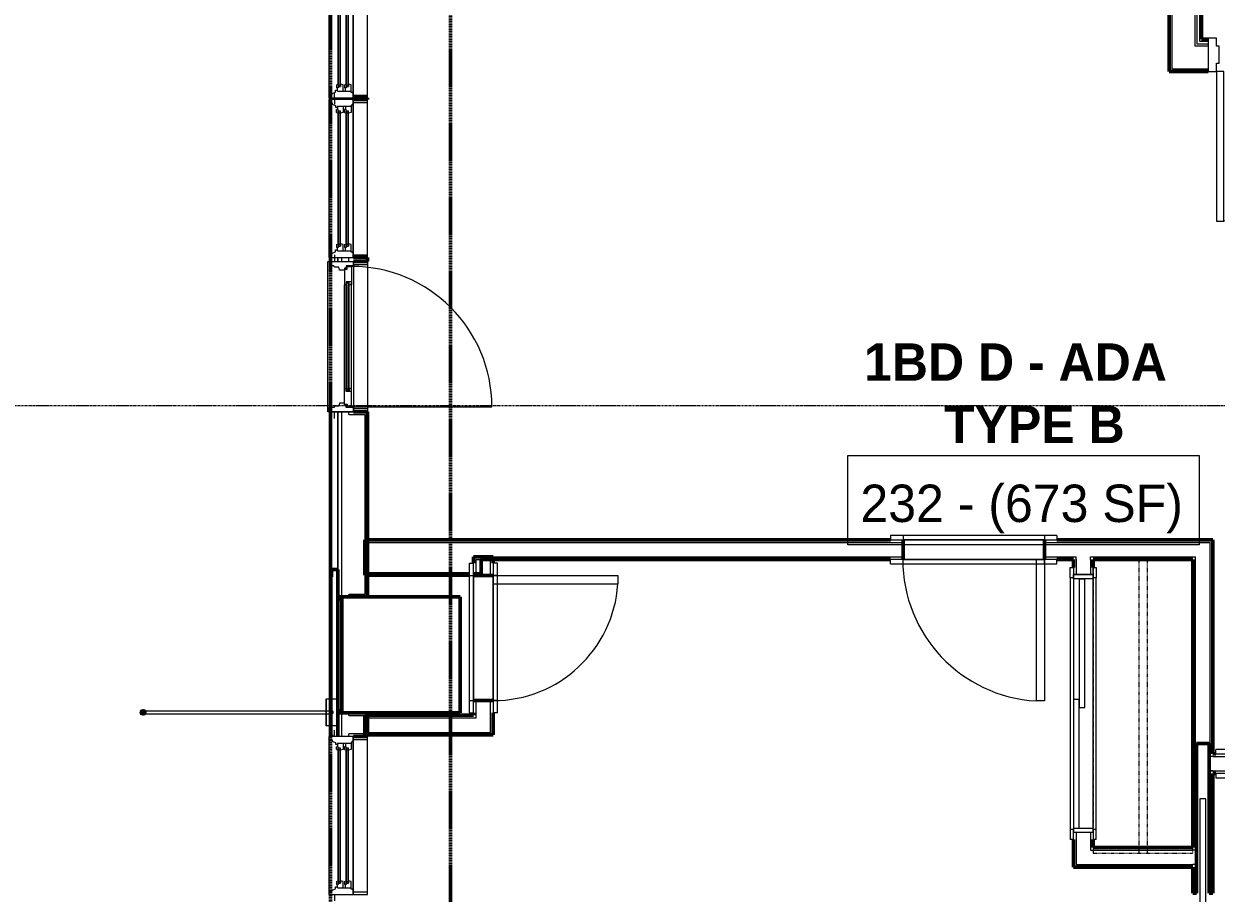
# Model space of a CAD drawing. Header units: inches. Extents: x -4218 to -1830, y 9767 to 12426.
# Drawn here: x -3934.5 to -3647.6, y 11164.9 to 11374 of the extents above; entities that cross this region are included whole.
import ezdxf

# ---------------------------------------------------------------- set-up
doc = ezdxf.new("R2010")
doc.units = ezdxf.units.IN
doc.header["$MEASUREMENT"] = 0
for name, pattern in [('Dash', [0.25, 0.125, -0.125]), ('Dash 1_16_', [0.125, 0.0625, -0.0625]), ('Grid Line 1_2_', [0.875, 0.5, -0.125, 0.125, -0.125])]:
    doc.linetypes.add(name, pattern=pattern)
for name, color, linetype, lineweight in [('0-1', 7, 'Continuous', 5), ('0-2', 10, 'Continuous', 9), ('A-AREA-IDEN', 2, 'Continuous', 9), ('A-DOOR-1', 10, 'Continuous', 9), ('A-DOOR-2', 50, 'Continuous', 20), ('A-DOOR-5', 31, 'Continuous', 9), ('A-DOOR-6', 31, 'Continuous', 20), ('A-DOOR-FRAM', 31, 'Continuous', 9), ('A-DOOR-FRAM-1', 10, 'Continuous', 9), ('A-DOOR-FRAM-3', 50, 'Continuous', 20), ('A-DOOR-FRAM-4', 31, 'Continuous', 20), ('A-DOOR-GLAZ', 31, 'Continuous', 9), ('A-GENM', 5, 'Continuous', 9), ('A-GENM-6', 5, 'Continuous', 50), ('A-GLAZ-1', 151, 'Continuous', 9), ('A-GLAZ-2', 151, 'Continuous', 20), ('A-GLAZ-3', 151, 'Continuous', 50), ('A-WALL', 113, 'Continuous', 13), ('A-WALL-1', 7, 'Continuous', 50), ('A-WALL-2', 250, 'Continuous', 13), ('A-WALL-3', 10, 'Continuous', 9), ('A-WALL-4', 252, 'Continuous', 9), ('A-WALL-5', 253, 'Continuous', 9), ('A-WALL-7', 113, 'Continuous', 9), ('A-WALL-8', 113, 'Continuous', 50), ('C-PROP-LINE-1', 91, 'Dash 1_16_', 50), ('I-WALL-1', 7, 'Continuous', 50), ('I-WALL-4', 253, 'Continuous', 9), ('Q-CASE-HDLN-1', 10, 'Dash', 9), ('Q-CASE-HDLN-2', 252, 'Dash', 9), ('Q-CASE-HDLN-3', 253, 'Dash', 9), ('S-GRID-1', 1, 'Grid Line 1_2_', 9)]:
    doc.layers.add(name, color=color, linetype=linetype, lineweight=lineweight)
doc.styles.add('Century Gothic', font='ufonts.com_century-gothic.ttf', dxfattribs={"height": 9})
doc.styles.add('Century Gothic_B', font='GOTHICB.TTF', dxfattribs={"height": 9})

# ---------------------------------------------------------------- blocks, each defined once
blk = doc.blocks.new('SWING - SINGLE - FLUSH - 2-10 x 6-8 - PRIVACY-3199405-BACKGROUND - RCP - 2ND FLOOR')
at = {"layer": 'A-DOOR-1'}
blk.add_arc((17, -2.38), 34.07, 180, 266.6343, dxfattribs=at)
at = {"layer": 'A-DOOR-2'}
for p, q in [((15, -2.38), (15, -36.38)), ((17, -2.38), (15, -2.38)), ((17, -2.38), (17, -36.38)), ((17, -36.38), (15, -36.38))]:
    blk.add_line(p, q, dxfattribs=at)
at = {"layer": 'A-DOOR-FRAM-1'}
for p, q in [((-17, 3.37), (-20, 3.37)), ((-20, 3.37), (-20, 2.37)), ((-17, 3.37), (-17, 2.37)), ((17, 3.37), (-17, 3.37)), ((20, 3.37), (17, 3.37)), ((17, 3.37), (17, 2.37)), ((20, 3.37), (20, 2.37)), ((-20, 2.37), (-17, 2.37)), ((-17, 2.37), (17, 2.37)), ((17, 2.37), (20, 2.37)), ((-17, -2.38), (-20, -2.38)), ((-20, -3.38), (-20, -2.38)), ((-17, -3.38), (-17, -2.38)), ((17, -2.38), (-17, -2.38)), ((20, -2.38), (17, -2.38)), ((17, -3.38), (17, -2.38)), ((20, -3.38), (20, -2.38)), ((-20, -3.38), (-17, -3.38)), ((-17, -3.38), (17, -3.38)), ((17, -3.38), (20, -3.38))]:
    blk.add_line(p, q, dxfattribs=at)
blk = doc.blocks.new('SWING - SINGLE - FLUSH - 2-10 x 6-8 - PRIVACY-3199407-BACKGROUND - RCP - 2ND FLOOR')
at = {"layer": 'A-DOOR-1'}
blk.add_arc((17, 2.37), 34.07, 93.3657, 180, dxfattribs=at)
at = {"layer": 'A-DOOR-2'}
for p, q in [((15, 2.37), (15, 36.38)), ((17, 36.38), (15, 36.38)), ((17, 2.37), (17, 36.38)), ((17, 2.37), (15, 2.37))]:
    blk.add_line(p, q, dxfattribs=at)
at = {"layer": 'A-DOOR-FRAM-1'}
for p, q in [((-17, 3.37), (-20, 3.37)), ((-20, 2.37), (-20, 3.37)), ((17, 3.37), (-17, 3.37)), ((-17, 2.37), (-17, 3.37)), ((20, 3.37), (17, 3.37)), ((17, 2.37), (17, 3.37)), ((20, 2.37), (20, 3.37)), ((-20, 2.37), (-17, 2.37)), ((-17, 2.37), (17, 2.37)), ((17, 2.37), (20, 2.37)), ((-17, -2.38), (-20, -2.38)), ((-20, -2.38), (-20, -3.38)), ((17, -2.38), (-17, -2.38)), ((-17, -2.38), (-17, -3.38)), ((20, -2.38), (17, -2.38)), ((17, -2.38), (17, -3.38)), ((20, -2.38), (20, -3.38)), ((-20, -3.38), (-17, -3.38)), ((-17, -3.38), (17, -3.38)), ((17, -3.38), (20, -3.38))]:
    blk.add_line(p, q, dxfattribs=at)
blk = doc.blocks.new('SLIDING - FLUSH - 5-0 x 6-8-3203585-BACKGROUND - RCP - 2ND FLOOR')
at = {"layer": 'A-DOOR-1'}
for p, q in [((-32.75, 2.25), (-32.75, 3)), ((-30.25, 3), (-32.75, 3)), ((30.25, 3), (-30.25, 3)), ((-30.25, 3), (-30.25, 2.25)), ((30.25, 2.25), (30.25, 3)), ((30.25, 3), (32.75, 3)), ((32.75, 3), (32.75, 2.25)), ((-32.75, 2.25), (-30.25, 2.25)), ((1, 2.25), (-30, 2.25)), ((-30, 2.25), (-30, 0.88)), ((-30, 0.88), (1, 0.88)), ((30, 0.88), (-1, 0.88)), ((-1, 0.88), (-1, -0.5)), ((1, 2.25), (1, 0.88)), ((30, 0.88), (30, -0.5)), ((32.75, 2.25), (30.25, 2.25)), ((-32.75, -3.25), (-32.75, -2.5)), ((-30.25, -2.5), (-32.75, -2.5)), ((-30.25, -2.5), (-30.25, -3.25)), ((-1, -0.5), (30, -0.5)), ((30.25, -2.5), (32.75, -2.5)), ((30.25, -3.25), (30.25, -2.5)), ((32.75, -2.5), (32.75, -3.25)), ((-32.75, -3.25), (-30.25, -3.25)), ((-30.25, -3.25), (30.25, -3.25)), ((32.75, -3.25), (30.25, -3.25))]:
    blk.add_line(p, q, dxfattribs=at)
at = {"layer": 'A-DOOR-FRAM-1'}
for p, q in [((-30, 2.25), (-31, 2.25)), ((-31, -2.5), (-31, 2.25)), ((-30, 2.25), (-30, -2.5)), ((30, 2.25), (1, 2.25)), ((30, -2.5), (30, 2.25)), ((30, 2.25), (31, 2.25)), ((31, 2.25), (31, -2.5)), ((-31, -2.5), (-30, -2.5)), ((-30, -2.5), (30, -2.5)), ((31, -2.5), (30, -2.5))]:
    blk.add_line(p, q, dxfattribs=at)
blk = doc.blocks.new('OD_CW_Closet - OD_CW_Closet-1912361-BACKGROUND - RCP - 2ND FLOOR')
at = {"layer": 'Q-CASE-HDLN-1'}
for p, q in [((0.74, 13), (69.99, 13)), ((0.74, 11), (69.99, 11)), ((5.36, 0), (65.36, 0))]:
    blk.add_line(p, q, dxfattribs=at)
at = {"layer": 'Q-CASE-HDLN-2'}
for p, q in [((69.99, 24), (0.74, 24)), ((0.74, 24), (0.74, 0)), ((71.4, 0), (71.4, 24)), ((69.99, 13), (71.4, 13)), ((69.99, 11), (71.4, 11)), ((0.74, 0), (2.61, 0)), ((68.11, 0), (69.99, 0))]:
    blk.add_line(p, q, dxfattribs=at)
at = {"layer": 'Q-CASE-HDLN-3'}
for p, q in [((71.4, 24), (69.99, 24)), ((2.61, 0), (4.36, 0)), ((66.36, 0), (68.11, 0)), ((69.99, 0), (71.4, 0))]:
    blk.add_line(p, q, dxfattribs=at)
blk = doc.blocks.new('POCKET - FLUSH - 2-10 x 6-8-2882529-BACKGROUND - RCP - 2ND FLOOR')
at = {"layer": 'A-DOOR-2'}
for p, q in [((-39.67, 0.75), (-39.67, -0.75)), ((-5.67, 0.75), (-39.67, 0.75)), ((-5.67, -0.75), (-5.67, 0.75)), ((-39.67, -0.75), (-5.67, -0.75))]:
    blk.add_line(p, q, dxfattribs=at)
blk = doc.blocks.new('SWING - SINGLE - FLUSH - 30_ x 80_ - MAGIC PAK DOOR - ACOUSTICAL SEAL-3199411-BACKGROUND - RCP - 2ND FLOOR')
at = {"layer": 'A-DOOR-1'}
blk.add_arc((15, -2.375), 30.067, 180, 266.18593, dxfattribs=at)
at = {"layer": 'A-DOOR-2'}
for p, q in [((13, -2.375), (13, -32.375)), ((15, -2.375), (13, -2.375)), ((15, -2.375), (15, -32.375)), ((15, -32.375), (13, -32.375))]:
    blk.add_line(p, q, dxfattribs=at)
at = {"layer": 'A-DOOR-FRAM-1'}
for p, q in [((-15, 3.375), (-18, 3.375)), ((-18, 3.375), (-18, 2.375)), ((15, 3.375), (-15, 3.375)), ((-15, 3.375), (-15, 2.375)), ((18, 3.375), (15, 3.375)), ((15, 3.375), (15, 2.375)), ((18, 3.375), (18, 2.375)), ((-18, 2.375), (-15, 2.375)), ((-15, 2.375), (15, 2.375)), ((15, 2.375), (18, 2.375)), ((-15, -2.375), (-18, -2.375)), ((-18, -3.375), (-18, -2.375)), ((15, -2.375), (-15, -2.375)), ((-15, -3.375), (-15, -2.375)), ((18, -2.375), (15, -2.375)), ((15, -3.375), (15, -2.375)), ((18, -3.375), (18, -2.375)), ((-18, -3.375), (-15, -3.375)), ((-15, -3.375), (15, -3.375)), ((15, -3.375), (18, -3.375))]:
    blk.add_line(p, q, dxfattribs=at)
blk = doc.blocks.new('CTR - 1st Phase - Unit Layouts_rvt-1-BACKGROUND - RCP - 2ND FLOOR')
at = {"layer": 'A-WALL-1'}
for p, q in [((-3824.47, 11249.94), (-3725.96, 11249.94)), ((-3722.96, 11249.94), (-3722.96, 11245.19)), ((-3688.96, 11245.19), (-3688.96, 11249.94)), ((-3685.96, 11249.94), (-3648.46, 11249.94)), ((-3648.46, 11249.94), (-3648.46, 11249.31)), ((-3648.46, 11249.31), (-3648.46, 11245.19)), ((-3826.32, 11244.31), (-3826.32, 11245.81)), ((-3826.32, 11245.81), (-3825.7, 11245.81)), ((-3825.7, 11245.81), (-3822.2, 11245.81)), ((-3822.2, 11245.81), (-3821.57, 11245.81)), ((-3821.57, 11245.81), (-3821.57, 11244.31)), ((-3725.96, 11245.19), (-3824.47, 11245.19)), ((-3681.96, 11245.19), (-3685.96, 11245.19)), ((-3681.96, 11243.31), (-3681.96, 11245.19)), ((-3677.21, 11245.19), (-3677.21, 11243.31)), ((-3653.21, 11245.19), (-3677.21, 11245.19)), ((-3653.21, 11175.94), (-3653.21, 11245.19)), ((-3648.46, 11245.19), (-3648.46, 11198.45)), ((-3821.57, 11241.31), (-3826.32, 11241.31)), ((-3826.32, 11211.31), (-3821.57, 11211.31)), ((-3826.32, 11207.74), (-3826.32, 11208.31)), ((-3821.57, 11208.31), (-3821.57, 11207.74)), ((-3852.45, 11207.11), (-3852.45, 11207.74)), ((-3852.45, 11207.74), (-3826.32, 11207.74)), ((-3852.45, 11203.61), (-3852.45, 11207.11)), ((-3821.57, 11207.74), (-3821.57, 11203.61)), ((-3852.45, 11202.99), (-3852.45, 11203.61)), ((-3821.57, 11202.99), (-3852.45, 11202.99)), ((-3821.57, 11203.61), (-3821.57, 11202.99)), ((-3649.34, 11200.94), (-3652.34, 11200.94)), ((-3652.34, 11200.94), (-3652.34, 11164.94)), ((-3649.34, 11164.94), (-3649.34, 11200.94)), ((-3648.46, 11198.45), (-3647.72, 11198.45)), ((-3647.72, 11193.7), (-3648.46, 11193.7)), ((-3648.46, 11193.7), (-3648.46, 11164.94)), ((-3681.96, 11171.19), (-3681.96, 11177.81)), ((-3677.21, 11177.81), (-3677.21, 11175.94)), ((-3677.21, 11175.94), (-3653.21, 11175.94)), ((-3681.34, 11171.19), (-3681.96, 11171.19)), ((-3677.21, 11171.19), (-3681.34, 11171.19)), ((-3653.21, 11171.19), (-3677.21, 11171.19)), ((-3653.21, 11164.94), (-3653.21, 11171.19)), ((-3652.34, 11164.94), (-3653.21, 11164.94)), ((-3648.46, 11164.94), (-3649.34, 11164.94))]:
    blk.add_line(p, q, dxfattribs=at)
at = {"layer": 'A-WALL-2'}
for p, q in [((-3852.47, 11249.31), (-3824.47, 11249.31)), ((-3824.47, 11249.31), (-3722.96, 11249.31)), ((-3688.96, 11249.31), (-3649.09, 11249.31)), ((-3649.09, 11245.81), (-3649.09, 11249.31)), ((-3824.47, 11245.81), (-3824.47, 11245.19)), ((-3824.47, 11245.19), (-3824.47, 11245.81)), ((-3824.47, 11245.81), (-3722.96, 11245.81)), ((-3688.96, 11245.81), (-3681.34, 11245.81)), ((-3681.34, 11245.19), (-3681.34, 11245.81)), ((-3677.84, 11245.19), (-3677.84, 11245.81)), ((-3677.84, 11245.81), (-3652.59, 11245.81)), ((-3652.59, 11245.19), (-3652.59, 11245.81)), ((-3649.09, 11245.19), (-3649.09, 11245.81)), ((-3825.7, 11245.19), (-3822.2, 11245.19)), ((-3825.7, 11241.31), (-3825.7, 11245.19)), ((-3822.2, 11241.31), (-3822.2, 11245.19)), ((-3681.34, 11245.19), (-3681.34, 11241.56)), ((-3677.84, 11245.19), (-3677.84, 11241.56)), ((-3652.59, 11175.31), (-3652.59, 11245.19)), ((-3649.09, 11197.83), (-3649.09, 11245.19)), ((-3852.47, 11242.06), (-3827.32, 11242.06)), ((-3826.32, 11242.06), (-3824.47, 11242.06)), ((-3825.7, 11207.74), (-3825.7, 11211.31)), ((-3822.2, 11207.74), (-3822.2, 11211.31)), ((-3851.82, 11203.61), (-3851.82, 11207.11)), ((-3851.82, 11207.11), (-3825.7, 11207.11)), ((-3825.7, 11207.11), (-3825.7, 11207.74)), ((-3822.2, 11207.11), (-3822.2, 11207.74)), ((-3822.2, 11203.61), (-3822.2, 11207.11)), ((-3851.82, 11203.61), (-3822.2, 11203.61)), ((-3648.46, 11197.83), (-3649.09, 11197.83)), ((-3648.46, 11197.83), (-3649.09, 11197.83)), ((-3648.46, 11197.83), (-3644.72, 11197.83)), ((-3648.46, 11194.33), (-3649.09, 11194.33)), ((-3649.09, 11164.94), (-3649.09, 11194.33)), ((-3649.09, 11194.33), (-3648.46, 11194.33)), ((-3648.46, 11194.33), (-3644.72, 11194.33)), ((-3681.34, 11179.56), (-3681.34, 11171.81)), ((-3677.84, 11179.56), (-3677.84, 11175.31)), ((-3677.84, 11175.31), (-3677.21, 11175.31)), ((-3677.21, 11175.31), (-3653.21, 11175.31)), ((-3652.59, 11175.31), (-3653.21, 11175.31)), ((-3681.34, 11171.81), (-3677.84, 11171.81)), ((-3677.84, 11171.81), (-3677.21, 11171.81)), ((-3677.21, 11171.81), (-3653.21, 11171.81)), ((-3652.59, 11171.81), (-3653.21, 11171.81)), ((-3652.59, 11164.94), (-3652.59, 11171.81))]:
    blk.add_line(p, q, dxfattribs=at)
at = {"layer": 'A-WALL-3'}
for p, q in [((-3688.96, 11249.94), (-3722.96, 11249.94)), ((-3722.96, 11245.19), (-3688.96, 11245.19)), ((-3826.32, 11241.31), (-3826.32, 11211.31)), ((-3821.57, 11211.31), (-3821.57, 11241.31))]:
    blk.add_line(p, q, dxfattribs=at)
at = {"layer": 'A-WALL-4'}
for p, q in [((-3722.96, 11249.94), (-3722.96, 11245.19)), ((-3688.96, 11249.94), (-3688.96, 11245.19)), ((-3821.57, 11241.31), (-3826.32, 11241.31)), ((-3821.57, 11211.31), (-3826.32, 11211.31)), ((-3652.34, 11164.94), (-3652.34, 11200.94)), ((-3652.34, 11200.94), (-3649.34, 11200.94)), ((-3649.34, 11200.94), (-3649.34, 11164.94))]:
    blk.add_line(p, q, dxfattribs=at)
at = {"layer": 'A-WALL-5'}
for p, q in [((-3677.21, 11241.56), (-3681.96, 11241.56)), ((-3677.21, 11179.56), (-3681.96, 11179.56))]:
    blk.add_line(p, q, dxfattribs=at)
at = {"layer": 'I-WALL-1'}
for p, q in [((-3852.47, 11241.44), (-3852.47, 11249.94)), ((-3852.47, 11249.94), (-3824.47, 11249.94)), ((-3824.47, 11245.19), (-3824.47, 11241.44)), ((-3827.32, 11241.44), (-3852.47, 11241.44)), ((-3824.47, 11241.44), (-3826.32, 11241.44))]:
    blk.add_line(p, q, dxfattribs=at)
at = {"layer": '0-2'}
blk.add_blockref('SWING - SINGLE - FLUSH - 2-10 x 6-8 - PRIVACY-3199405-BACKGROUND - RCP - 2ND FLOOR', (-3705.96, 11247.56), dxfattribs=at)
for name, p, rotation in [('SWING - SINGLE - FLUSH - 30_ x 80_ - MAGIC PAK DOOR - ACOUSTICAL SEAL-3199411-BACKGROUND - RCP - 2ND FLOOR', (-3823.95, 11226.31), 89.99999999999706), ('SLIDING - FLUSH - 5-0 x 6-8-3203585-BACKGROUND - RCP - 2ND FLOOR', (-3679.71, 11210.56), 90.00000000000375), ('OD_CW_Closet - OD_CW_Closet-1912361-BACKGROUND - RCP - 2ND FLOOR', (-3677.21, 11245.93), 270.0000000000016), ('SWING - SINGLE - FLUSH - 2-10 x 6-8 - PRIVACY-3199407-BACKGROUND - RCP - 2ND FLOOR', (-3627.72, 11196.08), 180), ('POCKET - FLUSH - 2-10 x 6-8-2882529-BACKGROUND - RCP - 2ND FLOOR', (-3650.84, 11147.94), 270)]:
    blk.add_blockref(name, p, dxfattribs=dict(at, rotation=rotation))
blk = doc.blocks.new('HOLLOW METAL - UNIT DOOR-2191978-BACKGROUND - RCP - 2ND FLOOR')
at = {"layer": 'A-DOOR-1'}
blk.add_arc((18, 4.125), 36, 90, 180, dxfattribs=at)
at = {"layer": 'A-DOOR-2'}
for p, q in [((18, 40.125), (16.25, 40.125)), ((16.25, 40.125), (16.25, 4.125)), ((18, 4.125), (18, 40.125)), ((16.25, 4.125), (18, 4.125))]:
    blk.add_line(p, q, dxfattribs=at)
at = {"layer": 'A-DOOR-FRAM-3'}
for p, q in [((-18, 4.125), (-20, 4.125)), ((-20, 4.125), (-20, -3.875)), ((-18, 2.1875), (-18, 4.125)), ((18, 4.125), (18, 2.1875)), ((20, 4.125), (18, 4.125)), ((20, -3.875), (20, 4.125)), ((-17.375, 2.1875), (-18, 2.1875)), ((-17.375, -1.9375), (-17.375, 2.1875)), ((18, 2.1875), (17.375, 2.1875)), ((17.375, 2.1875), (17.375, -1.9375)), ((-18, -3.875), (-18, -1.9375)), ((-18, -1.9375), (-17.375, -1.9375)), ((17.375, -1.9375), (18, -1.9375)), ((18, -1.9375), (18, -3.875)), ((-20, -3.875), (-18, -3.875)), ((18, -3.875), (20, -3.875))]:
    blk.add_line(p, q, dxfattribs=at)
blk = doc.blocks.new('CTR - 1st Phase - Common Walls_rvt-1-BACKGROUND - RCP - 2ND FLOOR')
at = {"layer": 'A-WALL-2'}
for p, q in [((-3658.27, 11426.61), (-3658.27, 11370.36)), ((-3652.77, 11426.61), (-3652.77, 11370.36)), ((-3652.27, 11426.61), (-3652.27, 11370.36)), ((-3651.65, 11426.61), (-3651.65, 11370.36)), ((-3658.27, 11370.36), (-3658.27, 11368.74)), ((-3652.77, 11370.36), (-3652.77, 11369.24)), ((-3652.77, 11369.24), (-3652.77, 11368.74)), ((-3652.27, 11370.36), (-3652.27, 11369.86)), ((-3652.27, 11369.86), (-3652.27, 11369.24)), ((-3652.27, 11369.24), (-3649.52, 11369.24)), ((-3651.65, 11370.36), (-3651.65, 11369.86)), ((-3651.65, 11369.86), (-3649.52, 11369.86)), ((-3658.27, 11368.74), (-3658.27, 11363.24)), ((-3652.77, 11368.74), (-3649.52, 11368.74)), ((-3658.27, 11363.24), (-3649.52, 11363.24))]:
    blk.add_line(p, q, dxfattribs=at)
at = {"layer": 'I-WALL-1'}
for p, q in [((-3658.9, 11370.36), (-3658.9, 11426.61)), ((-3651.15, 11426.61), (-3651.15, 11370.36)), ((-3658.9, 11363.24), (-3658.9, 11370.36)), ((-3651.15, 11370.36), (-3649.52, 11370.36)), ((-3658.9, 11362.61), (-3658.9, 11363.24)), ((-3649.52, 11362.61), (-3658.9, 11362.61))]:
    blk.add_line(p, q, dxfattribs=at)
at = {"layer": 'I-WALL-4'}
blk.add_line((-3649.52, 11370.36), (-3649.52, 11362.61), dxfattribs=at)
at = {"layer": '0-2', "rotation": 180}
blk.add_blockref('HOLLOW METAL - UNIT DOOR-2191978-BACKGROUND - RCP - 2ND FLOOR', (-3629.52, 11366.74), dxfattribs=at)
blk = doc.blocks.new('Basic Wall _ EXT - FIBER CEMENT - LARGE - ___-2505168-BACKGROUND - RCP - 2ND FLOOR')
at = {"layer": 'A-WALL-7'}
for p, q in [((-3861.05, 11356.22), (-3861.05, 11355.84)), ((-3861.05, 11356.22), (-3861.05, 11355.84)), ((-3861.02, 11356.22), (-3861.02, 11355.84)), ((-3861.02, 11356.22), (-3861.02, 11355.84)), ((-3859, 11356.22), (-3859, 11355.85)), ((-3859, 11356.22), (-3859, 11355.85)), ((-3858.97, 11355.84), (-3858.97, 11356.22)), ((-3858.97, 11356.22), (-3858.97, 11355.84)), ((-3861.05, 11317.82), (-3861.05, 11316.86)), ((-3861.05, 11317.82), (-3861.05, 11316.86)), ((-3861.02, 11317.82), (-3861.02, 11316.86)), ((-3861.02, 11317.82), (-3861.02, 11316.86)), ((-3859, 11317.8), (-3859, 11316.86)), ((-3859, 11317.8), (-3859, 11316.86)), ((-3858.97, 11316.86), (-3858.97, 11317.82)), ((-3858.97, 11317.82), (-3858.97, 11316.86)), ((-3861.05, 11280.74), (-3861.05, 11202.61)), ((-3861.05, 11280.74), (-3861.05, 11202.61)), ((-3861.02, 11280.74), (-3861.02, 11202.61)), ((-3861.02, 11280.74), (-3861.02, 11202.61)), ((-3859, 11280.74), (-3859, 11242.76)), ((-3859, 11280.74), (-3859, 11242.76)), ((-3858.97, 11242.76), (-3858.97, 11280.74)), ((-3858.97, 11280.74), (-3858.97, 11242.76)), ((-3859, 11242.76), (-3859, 11202.61)), ((-3859, 11242.76), (-3859, 11202.61)), ((-3858.97, 11236.19), (-3858.97, 11242.76)), ((-3858.97, 11242.76), (-3858.97, 11236.19)), ((-3858.97, 11236.19), (-3858.97, 11235.75)), ((-3858.97, 11235.75), (-3858.97, 11208.75)), ((-3858.97, 11208.75), (-3858.97, 11208.31)), ((-3858.97, 11202.61), (-3858.97, 11208.31)), ((-3858.97, 11208.31), (-3858.97, 11202.61))]:
    blk.add_line(p, q, dxfattribs=at)
blk = doc.blocks.new('Door-Inswing-Andersen-400_Series-Single - 3_ 0-1_8_ x custom height - 2ND FLOOR-2895725-BACKGROUND - RCP - 2ND FLOOR')
at = {"layer": 'A-DOOR-5'}
blk.add_line((16.87, 0.66), (16.87, 34.41), dxfattribs=at)
blk.add_arc((16.87, 0.66), 33.75, 90, 180, dxfattribs=at)
at = {"layer": 'A-DOOR-6'}
for p, q in [((-16.87, -0.41), (-16.87, 0.66)), ((-16.87, 0.66), (-12.44, 0.66)), ((-13.19, 0.66), (-13.19, -0.66)), ((-13.19, 0.66), (-13.19, 0.59)), ((-13.19, 0.59), (-12.67, 0.59)), ((-12.44, 0.09), (-13.19, 0.09)), ((-12.67, 0.59), (-12.47, 0.34)), ((-12.47, 0.34), (-12.44, 0.16)), ((12.44, 0.66), (-12.44, 0.66)), ((-12.44, 0.16), (-12.44, 0.09)), ((16.87, 0.66), (12.44, 0.66)), ((12.47, 0.34), (12.44, 0.16)), ((12.44, 0.16), (12.44, 0.09)), ((12.44, 0.09), (13.19, 0.09)), ((12.67, 0.59), (12.47, 0.34)), ((13.19, 0.59), (12.67, 0.59)), ((13.19, 0.66), (13.19, -0.66)), ((13.19, 0.66), (13.19, 0.59)), ((16.87, -0.41), (16.87, 0.66)), ((-16.26, -0.42), (-16.87, -0.41)), ((-16.26, -1.06), (-16.26, -0.42)), ((-16.26, -1.06), (-12.44, -1.06)), ((-13.19, -0.66), (-12.44, -0.66)), ((-12.44, -0.75), (-12.47, -1.06)), ((-12.44, -0.66), (-12.44, -0.75)), ((12.44, -1.06), (-12.44, -1.06)), ((12.44, -0.66), (12.44, -0.75)), ((13.19, -0.66), (12.44, -0.66)), ((12.44, -0.75), (12.47, -1.06)), ((16.26, -1.06), (12.44, -1.06)), ((16.26, -0.42), (16.87, -0.41)), ((16.26, -1.06), (16.26, -0.42))]:
    blk.add_line(p, q, dxfattribs=at)
at = {"layer": 'A-DOOR-FRAM'}
for p, q in [((-17.94, 4.44), (-17.31, 4.44)), ((-17.94, 1.12), (-17.94, 4.44)), ((-17.31, 4.44), (-17.31, 1.12)), ((17.31, 4.44), (17.94, 4.44)), ((17.31, 1.12), (17.31, 4.44)), ((17.94, 4.44), (17.94, 1.12)), ((-17.31, 1.12), (-17.94, 1.12)), ((17.94, 1.12), (17.31, 1.12))]:
    blk.add_line(p, q, dxfattribs=at)
at = {"layer": 'A-DOOR-FRAM-4'}
for p, q in [((-18.06, -4.75), (-18.06, 1.12)), ((-18.06, 1.12), (-17.03, 1.12)), ((-17.69, 1.12), (-18.06, 1.12)), ((-18.06, 1.12), (18.06, 1.12)), ((-18.06, -5.09), (-18.06, 1.12)), ((-17.03, 1.12), (-17.03, -0.66)), ((17.03, 1.12), (17.03, -0.66)), ((18.06, 1.12), (17.03, 1.12)), ((18.06, -4.75), (18.06, 1.12)), ((18.06, 1.12), (18.06, -5.09)), ((-17.03, -0.66), (-16.45, -0.66)), ((-16, -2.23), (-16.69, -2.39)), ((-16.69, -2.39), (-16.69, -3.39)), ((-16.45, -0.66), (-16.45, -1.09)), ((-16.45, -1.09), (-16, -1.09)), ((-16, -1.09), (-16, -2.23)), ((16.45, -1.09), (16, -1.09)), ((16, -1.09), (16, -2.23)), ((16, -2.23), (16.69, -2.39)), ((16.45, -0.66), (16.45, -1.09)), ((17.03, -0.66), (16.45, -0.66)), ((16.69, -2.39), (16.69, -3.39)), ((-19.69, -3.44), (-18.06, -3.44)), ((-18.06, -4.75), (-17.03, -4.75)), ((18.06, -5.09), (-18.06, -5.09)), ((-16.69, -3.39), (-17.03, -3.63)), ((-17.03, -3.63), (-17.03, -4.75)), ((16.69, -3.39), (17.03, -3.63)), ((17.03, -3.63), (17.03, -4.75)), ((18.06, -4.75), (17.03, -4.75)), ((19.69, -3.44), (18.06, -3.44))]:
    blk.add_line(p, q, dxfattribs=at)
at = {"layer": 'A-DOOR-GLAZ'}
for p, q in [((12.44, 0.09), (-12.44, 0.09)), ((-13.19, -0.06), (-12.44, -0.06)), ((-12.44, -0.5), (-13.19, -0.5)), ((-12.98, -0.5), (-12.98, -0.06)), ((12.44, -0.06), (-12.44, -0.06)), ((12.44, -0.5), (-12.44, -0.5)), ((12.44, -0.66), (-12.44, -0.66)), ((13.19, -0.06), (12.44, -0.06)), ((12.44, -0.5), (13.19, -0.5)), ((12.98, -0.5), (12.98, -0.06))]:
    blk.add_line(p, q, dxfattribs=at)
blk = doc.blocks.new('Window-Double_Hung-Andersen-400_Series-Tilt_Wash - DOUBLE HUNG - REVERSE COTTAGE - 2ND FLOOR-2888385-BACKGROUND - RCP - 2ND FLOOR')
at = {"layer": 'A-GLAZ-1'}
for p, q in [((-16.29, 2.5), (-15.7, 2.5)), ((-16.29, 2.12), (-15.7, 2.12)), ((-16.29, 0.56), (-15.7, 0.56)), ((-16.29, 0.19), (-15.7, 0.19)), ((-15.82, 2.5), (-15.82, 2.12)), ((-15.82, 0.56), (-15.82, 0.19)), ((-15.7, 2.62), (15.7, 2.62)), ((-15.7, 2.5), (15.7, 2.5)), ((-15.7, 2.12), (15.7, 2.12)), ((-15.7, 2), (15.7, 2)), ((-15.7, 0.69), (15.7, 0.69)), ((-15.7, 0.56), (15.7, 0.56)), ((-15.7, 0.19), (15.7, 0.19)), ((-15.7, 0.06), (15.7, 0.06)), ((16.29, 2.5), (15.7, 2.5)), ((16.29, 2.12), (15.7, 2.12)), ((16.29, 0.56), (15.7, 0.56)), ((16.29, 0.19), (15.7, 0.19)), ((15.82, 2.5), (15.82, 2.12)), ((15.82, 0.56), (15.82, 0.19)), ((-19.01, -2.44), (-19.01, -3.94)), ((-19.01, -2.44), (-18.95, -2.44)), ((18.95, -1.06), (-18.95, -1.06)), ((-18.95, -1.06), (-18.95, -4.44)), ((-18.32, -1.06), (-18.32, -4.44)), ((18.32, -1.06), (18.32, -4.44)), ((18.95, -4.44), (18.95, -1.06)), ((18.95, -2.44), (19.01, -2.44)), ((19.01, -3.94), (19.01, -2.44)), ((-19.01, -3.94), (-18.95, -3.94)), ((-18.95, -4.44), (18.95, -4.44)), ((18.95, -3.94), (19.01, -3.94))]:
    blk.add_line(p, q, dxfattribs=at)
at = {"layer": 'A-GLAZ-2'}
for p, q in [((-19.01, 3.44), (-20.51, 3.44)), ((19.01, 4.81), (-19.01, 4.81)), ((-19.01, 4.81), (-19.01, -1.06)), ((-18.2, 4.81), (-18.2, 4)), ((-18.2, 4), (-17.92, 4)), ((-17.92, 4), (-17.61, 3.19)), ((-17.61, 3.19), (-17.14, 3.19)), ((-17.14, 3.19), (-17.14, 2.75)), ((-15.86, 2.97), (-16.57, 2.97)), ((-16.57, 2.62), (-16.57, 2.97)), ((-15.86, 2.97), (-15.7, 2.62)), ((15.86, 2.97), (15.7, 2.62)), ((15.86, 2.97), (16.57, 2.97)), ((16.57, 2.62), (16.57, 2.97)), ((17.14, 3.19), (17.14, 2.75)), ((17.61, 3.19), (17.14, 3.19)), ((17.92, 4), (17.61, 3.19)), ((18.2, 4), (17.92, 4)), ((18.2, 4.81), (18.2, 4)), ((19.01, -1.06), (19.01, 4.81)), ((19.01, 3.44), (20.51, 3.44)), ((-17.42, 2.75), (-16.57, 2.75)), ((-17.42, 2.75), (-17.42, -0.56)), ((-17.42, 1.37), (-15.86, 1.37)), ((-17.42, 0.81), (-16.57, 0.81)), ((-15.7, 2.62), (-16.57, 2.62)), ((-15.86, 1.03), (-16.57, 1.03)), ((-16.57, 0.69), (-16.57, 1.03)), ((-15.7, 0.69), (-16.57, 0.69)), ((-16.29, 2.62), (-16.29, 2)), ((-15.7, 2), (-16.29, 2)), ((-16.29, 0.69), (-16.29, 0.06)), ((-15.7, 0.06), (-16.29, 0.06)), ((-15.86, 1.37), (-15.7, 2)), ((-15.86, 1.03), (-15.7, 0.69)), ((-15.86, -0.56), (-15.7, 0.06)), ((15.7, 2.62), (16.57, 2.62)), ((15.7, 2), (16.29, 2)), ((15.86, 1.37), (15.7, 2)), ((15.86, 1.03), (15.7, 0.69)), ((15.7, 0.69), (16.57, 0.69)), ((15.7, 0.06), (16.29, 0.06)), ((15.86, -0.56), (15.7, 0.06)), ((17.42, 1.37), (15.86, 1.37)), ((15.86, 1.03), (16.57, 1.03)), ((16.29, 2.62), (16.29, 2)), ((16.29, 0.69), (16.29, 0.06)), ((17.42, 2.75), (16.57, 2.75)), ((16.57, 0.69), (16.57, 1.03)), ((17.42, 0.81), (16.57, 0.81)), ((17.42, 2.75), (17.42, -0.56)), ((-19.01, -1.06), (19.01, -1.06)), ((-17.67, -0.78), (-18, -1.06)), ((-17.67, -0.78), (-17.67, -0.56)), ((-17.67, -0.56), (-15.86, -0.56)), ((17.67, -0.56), (15.86, -0.56)), ((17.67, -0.78), (17.67, -0.56)), ((17.67, -0.78), (18, -1.06))]:
    blk.add_line(p, q, dxfattribs=at)
blk = doc.blocks.new('V-Series_EWC4_SPVU_RFA_2015 - 2ND AND 3RD FLOOR-2226480-BACKGROUND - RCP - 2ND FLOOR')
at = {"layer": 'A-GENM-6'}
for p, q in [((-3858.97, 11734.83), (-3858.97, 11735.26)), ((-3858.97, 11735.26), (-3829.54, 11735.26)), ((-3858.97, 11734.33), (-3858.97, 11734.83)), ((-3858.97, 11734.83), (-3857.97, 11734.83)), ((-3857.97, 11734.83), (-3858.97, 11734.83)), ((-3858.97, 11708.33), (-3858.97, 11734.33)), ((-3857.97, 11734.83), (-3857.97, 11734.33)), ((-3857.97, 11707.83), (-3857.97, 11734.83)), ((-3857.97, 11734.33), (-3857.97, 11708.33)), ((-3829.54, 11735.26), (-3829.54, 11707.39)), ((-3858.97, 11707.83), (-3858.97, 11708.33)), ((-3857.97, 11707.83), (-3858.97, 11707.83)), ((-3858.97, 11707.39), (-3858.97, 11707.83)), ((-3858.97, 11707.83), (-3857.97, 11707.83)), ((-3857.97, 11708.33), (-3857.97, 11707.83)), ((-3829.54, 11707.39), (-3858.97, 11707.39))]:
    blk.add_line(p, q, dxfattribs=at)
blk = doc.blocks.new('Walls 1 - Walls 1-2559882-BACKGROUND - RCP - 2ND FLOOR')
at = {"layer": 'A-WALL-7'}
for p, q in [((-3861.72, 11211.66), (-3861.05, 11211.66)), ((-3861.72, 11208.79), (-3861.72, 11211.66)), ((-3861.72, 11211.66), (-3861.72, 11205.16)), ((-3861.02, 11211.66), (-3860.72, 11211.66)), ((-3860.66, 11211.66), (-3860.47, 11211.66)), ((-3860.47, 11211.66), (-3858.97, 11211.66)), ((-3905.83, 11208.78), (-3861.72, 11208.78)), ((-3861.72, 11208.78), (-3861.05, 11208.78)), ((-3861.72, 11208.68), (-3861.72, 11208.74)), ((-3861.72, 11208.6), (-3861.72, 11208.68)), ((-3861.72, 11208.51), (-3861.72, 11208.6)), ((-3861.72, 11208.41), (-3861.72, 11208.51)), ((-3861.72, 11208.31), (-3861.72, 11208.41)), ((-3861.72, 11208.22), (-3861.72, 11208.31)), ((-3861.02, 11208.78), (-3860.72, 11208.78)), ((-3860.66, 11208.78), (-3860.47, 11208.78)), ((-3860.47, 11208.78), (-3860.4, 11208.78)), ((-3858.78, 11205.16), (-3858.78, 11208.31)), ((-3858.78, 11208.31), (-3858.78, 11206.78)), ((-3861.72, 11208.03), (-3905.83, 11208.03)), ((-3861.72, 11208.14), (-3861.72, 11208.22)), ((-3861.72, 11208.08), (-3861.72, 11208.14)), ((-3861.05, 11208.03), (-3861.72, 11208.03)), ((-3861.72, 11205.16), (-3861.72, 11208.03)), ((-3860.72, 11208.03), (-3861.02, 11208.03)), ((-3860.47, 11208.03), (-3860.66, 11208.03)), ((-3860.41, 11208.03), (-3860.47, 11208.03)), ((-3858.78, 11206.78), (-3858.78, 11206.11)), ((-3858.78, 11206.11), (-3858.78, 11205.16)), ((-3861.05, 11205.16), (-3861.72, 11205.16)), ((-3860.72, 11205.16), (-3861.02, 11205.16)), ((-3860.47, 11205.16), (-3860.66, 11205.16)), ((-3858.78, 11205.16), (-3860.47, 11205.16))]:
    blk.add_line(p, q, dxfattribs=at)
for start_param, end_param in [(1.445432, 1.569046), (1.572547, 1.696161), (0.524991, 0.784707), (0.262584, 0.523234), (0, 0.21784), (6.021386, 6.283185), (5.497787, 6.021386), (4.45059, 5.497787), (4.18879, 4.45059), (2.356886, 2.616602), (2.698715, 2.879008), (2.923753, 3.119324), (3.141593, 3.403392), (3.403392, 4.18879)]:
    blk.add_ellipse((-3860.4, 11208.41), major_axis=(0, 0.375), ratio=0.86769, start_param=start_param, end_param=end_param, dxfattribs=at)
at = {"layer": 'A-WALL-8', "flags": 128}
for points in [[(-3905.83, 11208.03), (-3905.93, 11208.05), (-3906.03, 11208.08), (-3906.11, 11208.13), (-3906.18, 11208.2), (-3906.23, 11208.28), (-3906.25, 11208.36), (-3906.25, 11208.46), (-3906.23, 11208.54), (-3906.18, 11208.62), (-3906.11, 11208.69), (-3906.03, 11208.74), (-3905.93, 11208.77), (-3905.83, 11208.78)], [(-3905.83, 11208.78), (-3905.72, 11208.77), (-3905.62, 11208.74), (-3905.54, 11208.69), (-3905.47, 11208.62), (-3905.42, 11208.54), (-3905.4, 11208.46), (-3905.4, 11208.36), (-3905.42, 11208.28), (-3905.47, 11208.2), (-3905.54, 11208.13), (-3905.62, 11208.08), (-3905.72, 11208.05), (-3905.83, 11208.03)]]:
    blk.add_lwpolyline(points, dxfattribs=at)
blk = doc.blocks.new('Perforated Panel at Magic-Pak - hvac panel - 2nd floor 2-2702973-BACKGROUND - RCP - 2ND FLOOR')
at = {"layer": 'A-GLAZ-3'}
for p, q in [((-19.01, 4.44), (19.01, 4.44)), ((-19.01, 4.37), (-19.01, 4.44)), ((19.01, 4.37), (-19.01, 4.37)), ((19.01, 4.44), (19.01, 4.37))]:
    blk.add_line(p, q, dxfattribs=at)
blk = doc.blocks.new('Window-Double_Hung-Andersen-400_Series-Tilt_Wash - DOUBLE HUNG - REVERSE COTTAGE - 2ND FLOOR-V253-BACKGROUND - RCP - 2ND FLOOR')
at = {"layer": 'A-GLAZ-1'}
for p, q in [((-16.29, 2.5), (-15.7, 2.5)), ((-16.29, 2.12), (-15.7, 2.12)), ((-16.29, 0.56), (-15.7, 0.56)), ((-16.29, 0.19), (-15.7, 0.19)), ((-15.82, 2.5), (-15.82, 2.12)), ((-15.82, 0.56), (-15.82, 0.19)), ((-15.7, 2.62), (15.7, 2.62)), ((-15.7, 2.5), (15.7, 2.5)), ((-15.7, 2.12), (15.7, 2.12)), ((-15.7, 2), (15.7, 2)), ((-15.7, 0.69), (15.7, 0.69)), ((-15.7, 0.56), (15.7, 0.56)), ((-15.7, 0.19), (15.7, 0.19)), ((-15.7, 0.06), (15.7, 0.06)), ((16.29, 2.5), (15.7, 2.5)), ((16.29, 2.12), (15.7, 2.12)), ((16.29, 0.56), (15.7, 0.56)), ((16.29, 0.19), (15.7, 0.19)), ((15.82, 2.5), (15.82, 2.12)), ((15.82, 0.56), (15.82, 0.19)), ((-19.01, -2.44), (-19.01, -3.94)), ((-19.01, -2.44), (-18.95, -2.44)), ((18.95, -1.06), (-18.95, -1.06)), ((-18.95, -1.06), (-18.95, -4.44)), ((-18.32, -1.06), (-18.32, -4.44)), ((18.32, -1.06), (18.32, -4.44)), ((18.95, -4.44), (18.95, -1.06)), ((18.95, -2.44), (19.01, -2.44)), ((19.01, -3.94), (19.01, -2.44)), ((-19.01, -3.94), (-18.95, -3.94)), ((-18.95, -4.44), (18.95, -4.44)), ((18.95, -3.94), (19.01, -3.94))]:
    blk.add_line(p, q, dxfattribs=at)
at = {"layer": 'A-GLAZ-2'}
for p, q in [((-19.01, 3.44), (-19.96, 3.44)), ((19.01, 4.81), (-19.01, 4.81)), ((-19.01, 4.81), (-19.01, -1.06)), ((-18.2, 4.81), (-18.2, 4)), ((-18.2, 4), (-17.92, 4)), ((-17.92, 4), (-17.61, 3.19)), ((-17.61, 3.19), (-17.14, 3.19)), ((-17.14, 3.19), (-17.14, 2.75)), ((-15.86, 2.97), (-16.57, 2.97)), ((-16.57, 2.62), (-16.57, 2.97)), ((-15.86, 2.97), (-15.7, 2.62)), ((15.86, 2.97), (15.7, 2.62)), ((15.86, 2.97), (16.57, 2.97)), ((16.57, 2.62), (16.57, 2.97)), ((17.14, 3.19), (17.14, 2.75)), ((17.61, 3.19), (17.14, 3.19)), ((17.92, 4), (17.61, 3.19)), ((18.2, 4), (17.92, 4)), ((18.2, 4.81), (18.2, 4)), ((19.01, -1.06), (19.01, 4.81)), ((19.01, 3.44), (20.51, 3.44)), ((-17.42, 2.75), (-16.57, 2.75)), ((-17.42, 2.75), (-17.42, -0.56)), ((-17.42, 1.37), (-15.86, 1.37)), ((-17.42, 0.81), (-16.57, 0.81)), ((-15.7, 2.62), (-16.57, 2.62)), ((-15.86, 1.03), (-16.57, 1.03)), ((-16.57, 0.69), (-16.57, 1.03)), ((-15.7, 0.69), (-16.57, 0.69)), ((-16.29, 2.62), (-16.29, 2)), ((-15.7, 2), (-16.29, 2)), ((-16.29, 0.69), (-16.29, 0.06)), ((-15.7, 0.06), (-16.29, 0.06)), ((-15.86, 1.37), (-15.7, 2)), ((-15.86, 1.03), (-15.7, 0.69)), ((-15.86, -0.56), (-15.7, 0.06)), ((15.7, 2.62), (16.57, 2.62)), ((15.7, 2), (16.29, 2)), ((15.86, 1.37), (15.7, 2)), ((15.86, 1.03), (15.7, 0.69)), ((15.7, 0.69), (16.57, 0.69)), ((15.7, 0.06), (16.29, 0.06)), ((15.86, -0.56), (15.7, 0.06)), ((17.42, 1.37), (15.86, 1.37)), ((15.86, 1.03), (16.57, 1.03)), ((16.29, 2.62), (16.29, 2)), ((16.29, 0.69), (16.29, 0.06)), ((17.42, 2.75), (16.57, 2.75)), ((16.57, 0.69), (16.57, 1.03)), ((17.42, 0.81), (16.57, 0.81)), ((17.42, 2.75), (17.42, -0.56)), ((-19.01, -1.06), (19.01, -1.06)), ((-17.67, -0.78), (-18, -1.06)), ((-17.67, -0.78), (-17.67, -0.56)), ((-17.67, -0.56), (-15.86, -0.56)), ((17.67, -0.56), (15.86, -0.56)), ((17.67, -0.78), (17.67, -0.56)), ((17.67, -0.78), (18, -1.06))]:
    blk.add_line(p, q, dxfattribs=at)
blk = doc.blocks.new('Family - ___-2835860-BACKGROUND - RCP - 2ND FLOOR')
at = {"layer": 'C-PROP-LINE-1'}
blk.add_line((-3860.72, 9980.19), (-3860.72, 11434.39), dxfattribs=at)
blk = doc.blocks.new('Family - ___-2835903-BACKGROUND - RCP - 2ND FLOOR')
at = {"layer": 'C-PROP-LINE-1'}
blk.add_line((-3831.82, 10009.09), (-3831.82, 12089.69), dxfattribs=at)
blk = doc.blocks.new('Family - ___-2835932-BACKGROUND - RCP - 2ND FLOOR')
at = {"layer": 'C-PROP-LINE-1'}
blk.add_line((-3860.72, 9980.19), (-3860.72, 12118.59), dxfattribs=at)

msp = doc.modelspace()

# ---------------------------------------------------------------- linework, layer by layer
at = {"layer": 'A-AREA-IDEN', "flags": 128}
msp.add_lwpolyline([(-3736.22, 11270.21), (-3651.72, 11270.21), (-3651.72, 11248.71), (-3736.22, 11248.71)], close=True, dxfattribs=at)
at = {"layer": 'A-WALL'}
for p, q in [((-3860.47, 11355.84), (-3860.47, 11356.22)), ((-3858.97, 11355.84), (-3858.97, 11356.22)), ((-3857.97, 11355.84), (-3857.97, 11356.22)), ((-3856.29, 11355.84), (-3856.29, 11356.22)), ((-3860.47, 11316.86), (-3860.47, 11317.82)), ((-3858.97, 11316.86), (-3858.97, 11317.82)), ((-3857.97, 11316.86), (-3857.97, 11317.82)), ((-3856.29, 11316.86), (-3856.29, 11317.82)), ((-3860.47, 11242.76), (-3860.47, 11280.74)), ((-3858.97, 11242.76), (-3858.97, 11280.74)), ((-3857.97, 11236.19), (-3857.97, 11280.74)), ((-3856.29, 11280.11), (-3856.29, 11280.74)), ((-3856.29, 11280.11), (-3852.47, 11280.11)), ((-3852.47, 11280.11), (-3852.47, 11236.81)), ((-3856.29, 11236.19), (-3856.29, 11236.81)), ((-3852.47, 11236.81), (-3856.29, 11236.81)), ((-3857.97, 11202.61), (-3857.97, 11208.31)), ((-3856.29, 11207.69), (-3856.29, 11208.31)), ((-3856.29, 11207.69), (-3852.47, 11207.69)), ((-3852.47, 11207.69), (-3852.47, 11203.24)), ((-3856.29, 11202.61), (-3856.29, 11203.24)), ((-3852.47, 11203.24), (-3856.29, 11203.24))]:
    msp.add_line(p, q, dxfattribs=at)
at = {"layer": 'A-WALL-7'}
for p, q in [((-3851.85, 11355.78), (-3851.85, 11356.28)), ((-3851.85, 11316.74), (-3851.85, 11317.88)), ((-3857.97, 11316.86), (-3857.97, 11316.86)), ((-3851.85, 11316.11), (-3851.85, 11281.49)), ((-3851.85, 11280.86), (-3851.85, 11280.74)), ((-3860.47, 11202.99), (-3860.47, 11241.01)), ((-3851.85, 11202.61), (-3851.85, 11202.55))]:
    msp.add_line(p, q, dxfattribs=at)
at = {"layer": 'A-WALL-8'}
for p, q in [((-3860.72, 11355.84), (-3860.72, 11356.22)), ((-3855.22, 11356.22), (-3851.85, 11356.22)), ((-3851.85, 11355.84), (-3855.22, 11355.84)), ((-3851.85, 11356.22), (-3851.85, 11355.84)), ((-3860.72, 11316.86), (-3860.72, 11317.82)), ((-3855.22, 11317.82), (-3851.85, 11317.82)), ((-3851.85, 11317.82), (-3851.85, 11316.86)), ((-3851.85, 11316.86), (-3855.16, 11316.86)), ((-3860.72, 11241.01), (-3860.72, 11280.74)), ((-3855.16, 11280.74), (-3851.85, 11280.74)), ((-3851.85, 11280.74), (-3851.85, 11236.19)), ((-3858.97, 11242.76), (-3860.47, 11242.76)), ((-3860.47, 11242.76), (-3860.47, 11241.01)), ((-3858.97, 11236.19), (-3858.97, 11242.76)), ((-3860.47, 11241.01), (-3860.72, 11241.01)), ((-3851.85, 11236.19), (-3858.97, 11236.19)), ((-3858.97, 11202.61), (-3858.97, 11208.31)), ((-3858.97, 11208.31), (-3851.85, 11208.31)), ((-3851.85, 11208.31), (-3851.85, 11202.61)), ((-3860.72, 11202.61), (-3860.72, 11202.99)), ((-3860.72, 11202.99), (-3860.47, 11202.99)), ((-3860.47, 11202.99), (-3860.47, 11202.61)), ((-3851.85, 11202.61), (-3855.22, 11202.61))]:
    msp.add_line(p, q, dxfattribs=at)
at = {"layer": 'S-GRID-1'}
msp.add_line((-1830.2, 11282.19), (-4168.71, 11282.19), dxfattribs=at)

# ---------------------------------------------------------------- block references
at = {"layer": '0-1'}
for name in ['CTR - 1st Phase - Unit Layouts_rvt-1-BACKGROUND - RCP - 2ND FLOOR', 'CTR - 1st Phase - Common Walls_rvt-1-BACKGROUND - RCP - 2ND FLOOR']:
    msp.add_blockref(name, (0, 0), dxfattribs=at)
at = {"layer": 'A-DOOR-5', "rotation": 269.9999999999999}
msp.add_blockref('Door-Inswing-Andersen-400_Series-Single - 3_ 0-1_8_ x custom height - 2ND FLOOR-2895725-BACKGROUND - RCP - 2ND FLOOR', (-3856.29, 11298.8), dxfattribs=at)
at = {"layer": 'A-GENM'}
msp.add_blockref('V-Series_EWC4_SPVU_RFA_2015 - 2ND AND 3RD FLOOR-2226480-BACKGROUND - RCP - 2ND FLOOR', (0, -499.07), dxfattribs=at)
at = {"layer": 'A-GLAZ-1', "rotation": 89.99999999999991}
for name, p in [('Window-Double_Hung-Andersen-400_Series-Tilt_Wash - DOUBLE HUNG - REVERSE COTTAGE - 2ND FLOOR-2888385-BACKGROUND - RCP - 2ND FLOOR', (-3856.29, 11375.23)), ('Window-Double_Hung-Andersen-400_Series-Tilt_Wash - DOUBLE HUNG - REVERSE COTTAGE - 2ND FLOOR-V253-BACKGROUND - RCP - 2ND FLOOR', (-3856.29, 11336.83)), ('Perforated Panel at Magic-Pak - hvac panel - 2nd floor 2-2702973-BACKGROUND - RCP - 2ND FLOOR', (-3856.29, 11222)), ('Window-Double_Hung-Andersen-400_Series-Tilt_Wash - DOUBLE HUNG - REVERSE COTTAGE - 2ND FLOOR-2888385-BACKGROUND - RCP - 2ND FLOOR', (-3856.29, 11183.6))]:
    msp.add_blockref(name, p, dxfattribs=at)
at = {"layer": 'A-WALL-7'}
for name in ['Basic Wall _ EXT - FIBER CEMENT - LARGE - ___-2505168-BACKGROUND - RCP - 2ND FLOOR', 'Walls 1 - Walls 1-2559882-BACKGROUND - RCP - 2ND FLOOR']:
    msp.add_blockref(name, (0, 0), dxfattribs=at)
at = {"layer": 'C-PROP-LINE-1'}
for name in ['Family - ___-2835860-BACKGROUND - RCP - 2ND FLOOR', 'Family - ___-2835932-BACKGROUND - RCP - 2ND FLOOR', 'Family - ___-2835903-BACKGROUND - RCP - 2ND FLOOR']:
    msp.add_blockref(name, (0, 0), dxfattribs=at)

# ---------------------------------------------------------------- texts
at = {"layer": 'A-AREA-IDEN', "char_height": 9, "attachment_point": 1}
for s, insert, width, style in [('1BD D - ADA', (-3732.35, 11297.18), 92.718, 'Century Gothic_B'), ('TYPE B', (-3713.1, 11282.18), 46.359, 'Century Gothic_B'), ('232 - (673 SF)', (-3733.22, 11263.21), 94.839, 'Century Gothic')]:
    msp.add_mtext(s, dxfattribs=dict(at, insert=insert, width=width, style=style))

doc.saveas('drawing.dxf')
